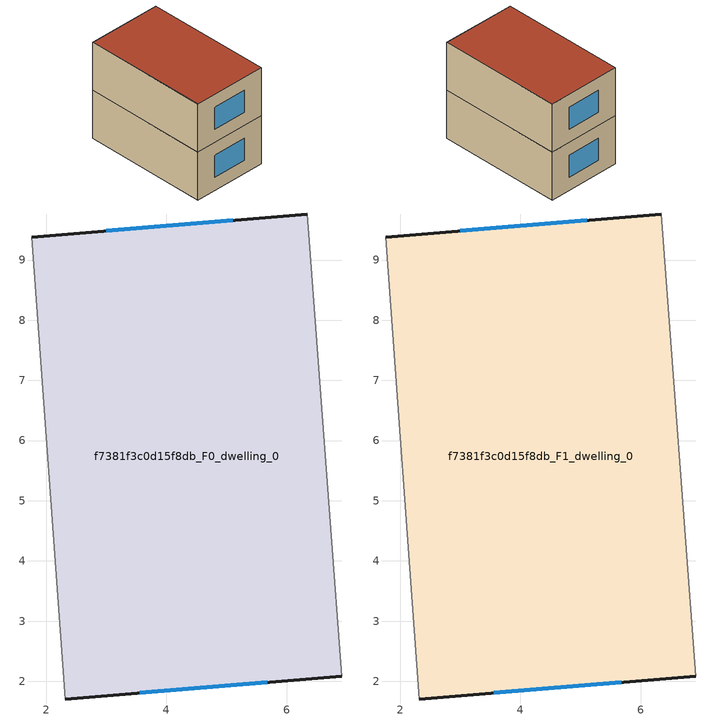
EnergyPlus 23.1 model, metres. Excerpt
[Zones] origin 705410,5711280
f7381f3c0d15f8db_F0_dwelling_0
 floor ground (EU_floor_Construction): 6.34,9.76 6.91,2.08 2.32,1.71 1.76,9.38 z0
 wall outside (EU_wall_Construction): 6.34,9.76 1.76,9.38 / 2.32,1.71 6.91,2.08 z0:3
 wall adiabatic (EU_wall_Construction): 6.91,2.08 6.34,9.76 / 1.76,9.38 2.32,1.71 z0:3
 window (EU_Window_Construction): 5.1,9.66 3,9.48 / 3.56,1.81 5.67,1.98 z0.81:2.19
f7381f3c0d15f8db_F1_dwelling_0
 floor to f7381f3c0d15f8db_F0_dwelling_0 (EU_floor_Construction): 6.34,9.76 6.91,2.08 2.32,1.71 1.76,9.38 z3
 wall outside (EU_wall_Construction): 6.34,9.76 1.76,9.38 / 2.32,1.71 6.91,2.08 z3:6
 wall adiabatic (EU_wall_Construction): 6.91,2.08 6.34,9.76 / 1.76,9.38 2.32,1.71 z3:6
 window (EU_Window_Construction): 5.1,9.66 3,9.48 / 3.56,1.81 5.67,1.98 z3.81:5.19
 roof outside (EU_roof_Construction): 6.91,2.08 6.34,9.76 1.76,9.38 2.32,1.71 z6
shading: 1.76,9.38 2.33,1.71 / 6.91,2.08 6.34,9.76 z0:6
[Building]
EU S2 Campaign: North Axis=0; Terrain=City; Solar Distribution=FullExterior
[Site:Location]
London: Latitude=51.5; Longitude=-0.5; Time Zone=0; Elevation=25
[SizingPeriod:WeatherFileDays]
AnnualSizingPeriod: Begin Month=1; Begin Day of Month=1; End Month=12; End Day of Month=31; Day of Week for Start Day=Monday; Use Weather File Daylight Saving Period=No; Use Weather File Rain and Snow Indicators=No
[MATERIAL]
EU_InternalMass_Material: Roughness=MediumRough; Thickness=0.1; Conductivity=1; Density=1800; Specific Heat=900; Thermal Absorptance=0.9; Solar Absorptance=0.7; Visible Absorptance=0.7
[MATERIAL:NOMASS] Roughness=MediumRough; Thermal Absorptance=0.9; Solar Absorptance=0.7; Visible Absorptance=0.7
Name | Thermal Resistance
EU_wall_NoMass | 0.555556
EU_roof_NoMass | 0.510204
EU_floor_NoMass | 1.68919
[WINDOWMATERIAL:SIMPLEGLAZINGSYSTEM]
EU_Window_SimpleGlazing: UFactor=3.96; Solar Heat Gain Coefficient=0.85; Visible Transmittance=0.85
[CONSTRUCTION]
EU_wall_Construction: EU_wall_NoMass
EU_roof_Construction: EU_roof_NoMass
EU_floor_Construction: EU_floor_NoMass
EU_Window_Construction: EU_Window_SimpleGlazing
EU_InternalMass_Construction: EU_InternalMass_Material
[ZONE] Type=1; Multiplier=1; Ceiling Height=autocalculate; Volume=106.247; Floor Area=autocalculate; Part of Total Floor Area=Yes
f7381f3c0d15f8db_F0_dwelling_0; f7381f3c0d15f8db_F1_dwelling_0
[INTERNALMASS] Construction=EU_InternalMass_Construction; Surface Area=35.416
Name | Zone or ZoneList
f7381f3c0d15f8db_F0_dwelling_0_EU_InternalMass | f7381f3c0d15f8db_F0_dwelling_0
f7381f3c0d15f8db_F1_dwelling_0_EU_InternalMass | f7381f3c0d15f8db_F1_dwelling_0
[OTHEREQUIPMENT] Fuel Type=Electricity; Design Level Calculation Method=Watts/Area; Power per Zone Floor Area=1; Fraction Latent=0; Fraction Radiant=0; Fraction Lost=0; Carbon Dioxide Generation Rate=0; EndUse Subcategory=EU_Step8_InternalGains
Name | Zone or ZoneList or Space or SpaceList | Schedule
EU_Step8_InternalGain_f7381f3c0d15f8db_F0_dwelling_0_f000 | f7381f3c0d15f8db_F0_dwelling_0 | EU_Step8_GainSchedule_f7381f3c0d15f8db_F0_dwelling_0_f000
EU_Step8_InternalGain_f7381f3c0d15f8db_F1_dwelling_0_f000 | f7381f3c0d15f8db_F1_dwelling_0 | EU_Step8_GainSchedule_f7381f3c0d15f8db_F1_dwelling_0_f000
[ZONEVENTILATION:DESIGNFLOWRATE] Schedule=EU_AlwaysOn; Design Flow Rate Calculation Method=AirChanges/Hour; Air Changes per Hour=0.48; Ventilation Type=Natural; Fan Pressure Rise=0; Fan Total Efficiency=1; Constant Term Coefficient=1; Temperature Term Coefficient=0; Velocity Term Coefficient=0; Velocity Squared Term Coefficient=0; Minimum Indoor Temperature=-100; Maximum Indoor Temperature=100; Delta Temperature=-100; Minimum Outdoor Temperature=-100; Maximum Outdoor Temperature=100; Maximum Wind Speed=40
Name | Zone or ZoneList or Space or SpaceList
EU_ConstantAir_f7381f3c0d15f8db_F0_dwelling_0 | f7381f3c0d15f8db_F0_dwelling_0
EU_ConstantAir_f7381f3c0d15f8db_F1_dwelling_0 | f7381f3c0d15f8db_F1_dwelling_0
[HVACTEMPLATE:THERMOSTAT] Constant Heating Setpoint=20; Constant Cooling Setpoint=50
EU_HeatOnly_f7381f3c0d15f8db_F0_dwelling_0; EU_HeatOnly_f7381f3c0d15f8db_F1_dwelling_0
[HVACTEMPLATE:ZONE:IDEALLOADSAIRSYSTEM] System Availability Schedule=EU_AlwaysOn; Maximum Heating Supply Air Temperature=50; Minimum Cooling Supply Air Temperature=13; Maximum Heating Supply Air Humidity Ratio=0.0156; Minimum Cooling Supply Air Humidity Ratio=0.0077; Heating Limit=NoLimit; Cooling Limit=NoLimit; Heating Availability Schedule=EU_AlwaysOn; Cooling Availability Schedule=EU_CoolingOff; Dehumidification Control Type=ConstantSensibleHeatRatio; Cooling Sensible Heat Ratio=0.7; Dehumidification Setpoint=60; Humidification Control Type=None; Humidification Setpoint=30; Outdoor Air Method=None; Outdoor Air Flow Rate per Person=0.00944; Outdoor Air Flow Rate per Zone Floor Area=0; Outdoor Air Flow Rate per Zone=0; Demand Controlled Ventilation Type=None; Outdoor Air Economizer Type=NoEconomizer; Heat Recovery Type=None; Sensible Heat Recovery Effectiveness=0.7; Latent Heat Recovery Effectiveness=0.65
Name | Template Thermostat
f7381f3c0d15f8db_F0_dwelling_0 | EU_HeatOnly_f7381f3c0d15f8db_F0_dwelling_0
f7381f3c0d15f8db_F1_dwelling_0 | EU_HeatOnly_f7381f3c0d15f8db_F1_dwelling_0
[SIZING:ZONE] Zone Cooling Design Supply Air Temperature Input Method=SupplyAirTemperature; Zone Cooling Design Supply Air Temperature=13; Zone Heating Design Supply Air Temperature Input Method=SupplyAirTemperature; Zone Heating Design Supply Air Temperature=50; Zone Cooling Design Supply Air Humidity Ratio=0.008; Zone Heating Design Supply Air Humidity Ratio=0.008; Cooling Design Air Flow Method=DesignDay; Cooling Design Air Flow Rate=0; Cooling Minimum Air Flow per Zone Floor Area=0.000762; Cooling Minimum Air Flow=0; Cooling Minimum Air Flow Fraction=0.2; Heating Design Air Flow Method=DesignDay; Heating Design Air Flow Rate=0; Heating Maximum Air Flow per Zone Floor Area=0.002032; Heating Maximum Air Flow=0.141576; Heating Maximum Air Flow Fraction=0.3; Account for Dedicated Outdoor Air System=No; Dedicated Outdoor Air System Control Strategy=NeutralSupplyAir; Dedicated Outdoor Air Low Setpoint Temperature for Design=autosize; Dedicated Outdoor Air High Setpoint Temperature for Design=autosize; Zone Load Sizing Method=Sensible Load Only No Latent Load; Zone Latent Cooling Design Supply Air Humidity Ratio Input Method=HumidityRatioDifference; Zone Cooling Design Supply Air Humidity Ratio Difference=0.005; Zone Latent Heating Design Supply Air Humidity Ratio Input Method=HumidityRatioDifference; Zone Humidification Design Supply Air Humidity Ratio Difference=0.005
f7381f3c0d15f8db_F0_dwelling_0; f7381f3c0d15f8db_F1_dwelling_0
[SCHEDULE:CONSTANT]
Name | Hourly Value
EU_AlwaysOn | 1
EU_CoolingOff | 0
[SCHEDULE:FILE] Column Number=1; Rows to Skip at Top=0; Number of Hours of Data=8760; Column Separator=Comma; Interpolate to Timestep=No; Minutes per Item=60; Adjust Schedule for Daylight Savings=Yes
Name | File
EU_Step8_GainSchedule_f7381f3c0d15f8db_F0_dwelling_0_f000 | ../../schedules/f7381f3c0d15f8db/f7381f3c0d15f8db_F0_dwelling_0_f000_gain.csv
EU_Step8_GainSchedule_f7381f3c0d15f8db_F1_dwelling_0_f000 | ../../schedules/f7381f3c0d15f8db/f7381f3c0d15f8db_F1_dwelling_0_f000_gain.csv
